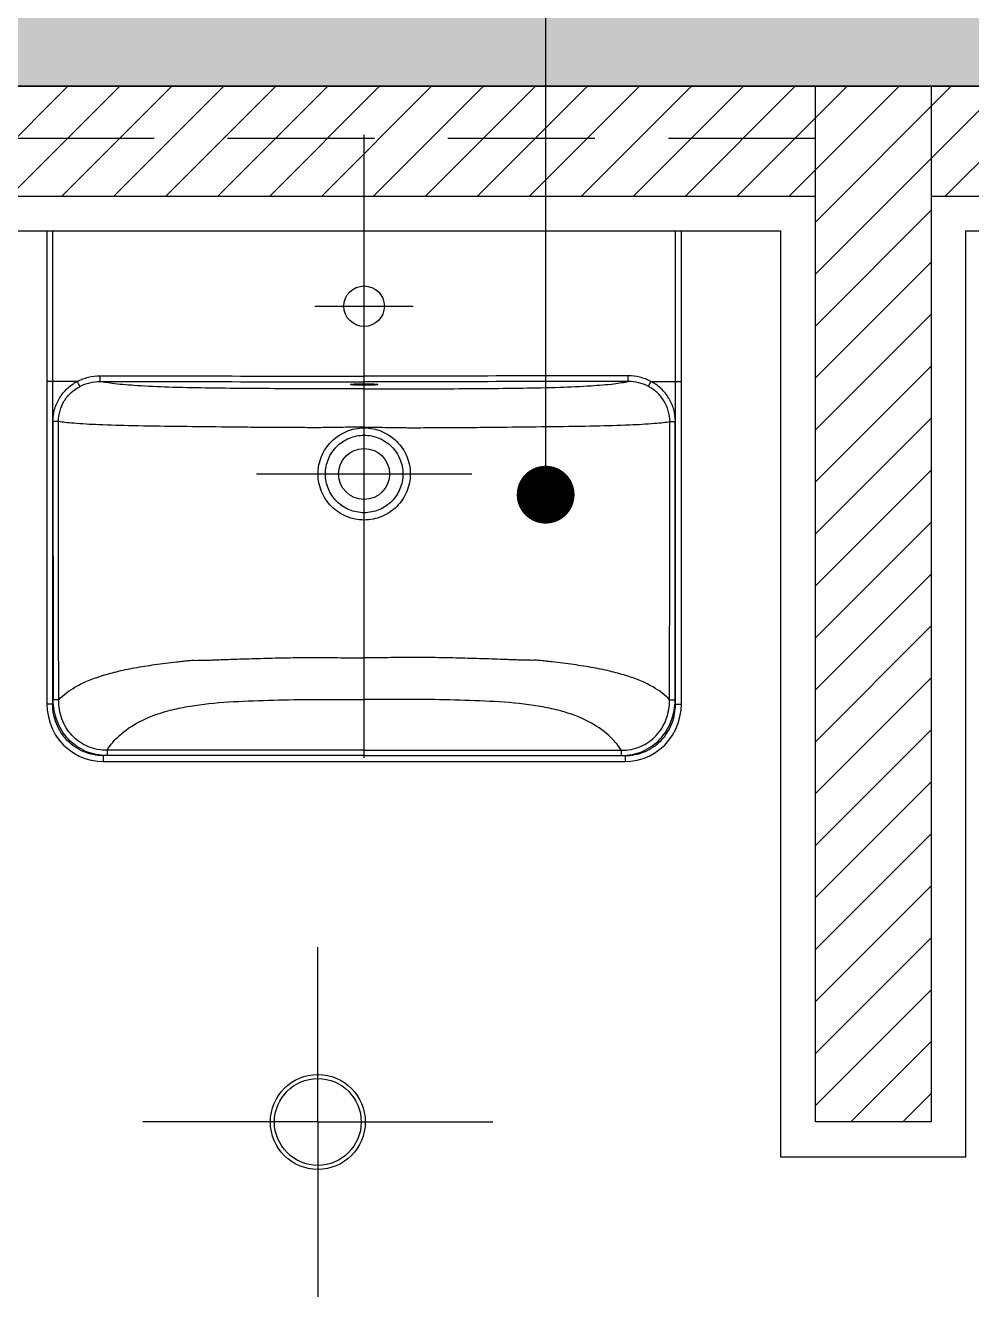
# Model space of a CAD drawing. Header units: millimetres. Extents: x -551172 to 227904, y -3435 to 261611.
# Drawn here: x 185398 to 186215, y 88137 to 89253 of the extents above; entities that cross this region are included whole.
import ezdxf

# ---------------------------------------------------------------- set-up
doc = ezdxf.new("R2010")
doc.units = ezdxf.units.MM
doc.header["$LTSCALE"] = 100
doc.linetypes.add('HIDDENX2', pattern=[19.05, 12.7, -6.35])
for name, color, linetype in [('3TI-CE-LIGHT', 6, 'Continuous'), ('C-LIGHT', 5, 'Continuous'), ('C-LIGHT(IN)', 10, 'HIDDENX2'), ('F-HAT', 251, 'Continuous'), ('F-SYM', 7, 'Continuous'), ('F-WALL1', 2, 'Continuous'), ('F-WALL2', 3, 'Continuous')]:
    doc.layers.add(name, color=color, linetype=linetype)

msp = doc.modelspace()

# ---------------------------------------------------------------- hatches: boundary and pattern name
at = {"layer": 'F-HAT'}
h = msp.add_hatch(color=256, dxfattribs=at)
h.dxf.hatch_style = 1
h.paths.add_polyline_path([(171200.6, 91301.8), (171242.1, 91616.8), (169842.1, 91616.8), (169842.1, 93089.8), (170417.1, 93089.8), (170417.1, 93320.8), (169642.1, 93320.8), (169642.1, 79859.8), (170676.6, 79859.8), (170676.6, 80052.8), (169906.6, 80052.8), (169906.6, 81641.8), (170689.6, 81641.8), (170689.6, 81891.8), (169929.6, 81891.8), (169929.6, 86096.8), (171020.6, 86096.8), (171020.6, 86256.8), (169929.6, 86256.8), (169929.6, 88346.8), (171270.6, 88346.8), (171270.6, 88496.8), (169890.6, 88496.8), (169890.6, 91301.8)])
h.paths.add_polyline_path([(172733.6, 91301.8), (172733.6, 88496.8), (172058.6, 88496.8), (172058.6, 88346.8), (172733.6, 88346.8), (172733.6, 86256.8), (171870.6, 86256.8), (171870.6, 86096.8), (173420.6, 86096.8), (173420.6, 86256.8), (172905.6, 86256.8), (172905.6, 87608.8), (173605.6, 87608.8), (173605.6, 87763.8), (172895.6, 87763.8), (172895.6, 91300.8), (173685.6, 91300.8), (173685.6, 91915.8), (172900.6, 91915.8), (172900.6, 93120.8), (173660.6, 93120.8), (173660.6, 93320.8), (172034.6, 93320.8), (172034.6, 93089.8), (172744.6, 93089.8), (172744.6, 92186.8), (172002.1, 92186.8), (172002.1, 91616.8), (172043.6, 91301.8)])
h.paths.add_polyline_path([(172152.1, 91616.8), (172152.1, 92036.8), (172744.6, 92036.8), (172744.6, 91616.8)], flags=16)
h.paths.add_polyline_path([(172900.6, 91450.8), (172900.6, 91765.8), (173535.6, 91765.8), (173535.6, 91450.8)], flags=16)
h.paths.add_polyline_path([(174648.6, 86256.8), (174375.6, 86256.8), (174375.6, 86096.8), (174420.6, 86096.8), (174420.6, 81891.8), (173988.6, 81891.8), (173988.6, 81641.8), (174648.6, 81641.8), (174648.6, 81836.8)])
h.paths.add_polyline_path([(174601.6, 80059.8), (174601.6, 80694.8), (174406.6, 80694.8), (174406.6, 80402.8), (174406.6, 80059.8), (174396.6, 80059.8), (174396.6, 79859.8), (175111.6, 79859.8), (175111.6, 80059.8)])
h.paths.add_polyline_path([(180195.6, 80469.8), (180700.6, 80469.8), (180700.6, 80724.8), (180195.6, 80724.8), (180195.6, 85991.8), (182135.6, 85991.8), (182135.6, 85371.8), (182285.6, 85371.8), (182285.6, 85689.8), (182600.6, 85689.8), (182600.6, 85847.8), (182320.6, 85847.8), (182320.6, 86194.8), (180004.6, 86194.8), (180004.6, 80059.8), (179494.6, 80059.8), (179494.6, 79859.8), (180195.6, 79859.8), (180195.6, 80044.8)])
h.paths.add_polyline_path([(180195.6, 80044.8), (180195.6, 79859.8), (181840.6, 79859.8, 0.191132), (183208.8, 80469.8), (182995.6, 80469.8), (182973.9, 80469.8, -0.151278), (181840.6, 80044.8)])
h.paths.add_polyline_path([(184198.6, 80469.8), (184198.6, 80669.8), (183685.6, 80669.8), (183685.6, 85689.8), (183730.6, 85689.8), (183730.6, 85847.8), (183450.6, 85847.8), (183450.6, 85689.8), (183495.6, 85689.8), (183495.6, 80724.8), (182995.6, 80724.8), (182995.6, 80469.8)])
h.paths.add_polyline_path([(187180.6, 80469.8), (187180.6, 89425.8), (184290.6, 89425.8), (184290.6, 88310.8), (184205.6, 88310.8), (184205.6, 88150.8), (184290.6, 88150.8), (184290.6, 87350.8), (184450.6, 87350.8), (184450.6, 89200.8), (186980.6, 89200.8), (186980.6, 87505.8), (185235.6, 87505.8), (185235.6, 87350.8), (186165.6, 87350.8), (186165.6, 86142.8), (184900.6, 86142.8), (184900.6, 85847.8), (184580.6, 85847.8), (184580.6, 85689.8), (184895.6, 85689.8), (184895.6, 85364.8), (185048.6, 85364.8), (185048.6, 85984.8), (186988.6, 85984.8), (186988.6, 80669.8), (186478.6, 80669.8), (186478.6, 80469.8)])
h.paths.add_polyline_path([(186320.6, 86142.8), (186320.6, 87350.8), (186980.6, 87350.8), (186980.6, 86142.8)], flags=16)
h.paths.add_polyline_path([(180785.6, 87650.8), (180785.6, 87805.8), (178380.6, 87805.8), (178380.6, 92845.8), (178890.6, 92845.8), (178890.6, 93045.8), (178380.6, 93045.8), (178380.6, 93320.8), (177665.6, 93320.8), (177665.6, 93120.8), (178200.6, 93120.8), (178200.6, 90795.8), (177800.6, 90795.8), (177800.6, 90550.8), (178195.6, 90550.8), (178195.6, 87650.8)])
h.paths.add_polyline_path([(181875.6, 88310.8), (181875.6, 91102.8), (182645.6, 91102.8), (182645.6, 93045.8), (181405.6, 93045.8), (181405.6, 92845.8), (182437.6, 92845.8), (182437.6, 91575.8), (181685.6, 91575.8), (181685.6, 87805.8), (181635.6, 87805.8), (181635.6, 87650.8), (181870.6, 87650.8), (181870.6, 88150.8), (182290.6, 88150.8), (182290.6, 88310.8)])
h.paths.add_polyline_path([(181875.6, 91202.8), (181875.6, 91475.8), (182437.6, 91475.8), (182437.6, 91202.8)], flags=16)
h.paths.add_polyline_path([(184290.6, 90422.8), (184550.6, 90422.8), (184550.6, 91232.8), (184290.6, 91232.8)])
h.paths.add_polyline_path([(176170.6, 91300.8), (176170.6, 90550.8), (176440.6, 90550.8), (176440.6, 91640.8), (175170.6, 91640.8), (175170.6, 91300.8)])
h = msp.add_hatch(dxfattribs=at)
h.set_pattern_fill('ANSI31', color=256, scale=10)
h.set_pattern_definition([(45, (25200, 0), (-22.4506403, 22.4506403), [])])
h.paths.add_polyline_path([(186980.6, 89200.8), (184450.6, 89200.8), (184450.6, 89105.8), (186980.6, 89105.8)])
h.paths.add_polyline_path([(186180.6, 89105.8), (186080.6, 89105.8), (186080.6, 88305.8), (186180.6, 88305.8)])

# ---------------------------------------------------------------- linework, layer by layer
at = {"layer": '3TI-CE-LIGHT', "color": 1}
for q in [(185650.6, 88457), (185499.4, 88305.8), (185801.8, 88305.8), (185650.6, 88154.6)]:
    msp.add_line((185650.6, 88305.8), q, dxfattribs=at)
msp.add_circle((185650.6, 88305.8), 37.5, dxfattribs=at)
at = {"layer": 'C-LIGHT'}
msp.add_circle((185650.6, 88305.8), 41, dxfattribs=at)
at = {"layer": 'C-LIGHT(IN)', "ltscale": 0.1}
msp.add_lwpolyline([(186080.6, 89155.8), (184450.6, 89155.8)], dxfattribs=at)
at = {"layer": 'F-HAT'}
for p, q in [((185690.6, 88620.5), (185690.6, 89158.9)), ((185416.5, 89075.8), (185416.5, 88768.5)), ((185416.5, 89075.8), (185964.8, 89075.8)), ((185964.8, 88861.7), (185964.8, 89075.8)), ((185648.1, 89010.8), (185733.1, 89010.8)), ((185421.6, 88945.8), (185416.5, 88945.8)), ((185442.7, 88945.8), (185421.6, 88945.8)), ((185938.5, 88945.8), (185959.7, 88945.8)), ((185959.7, 88945.8), (185964.8, 88945.8)), ((185426.5, 88911.2), (185421.7, 88911.2)), ((185954.8, 88911.2), (185959.6, 88911.2)), ((185597.7, 88865.8), (185783.6, 88865.8)), ((185964.8, 88667), (185964.8, 88861.7)), ((185416.5, 88768.5), (185416.5, 88667)), ((185421.5, 88667), (185416.5, 88667)), ((185426.7, 88670.6), (185421.9, 88670.6)), ((185954.6, 88670.6), (185959.4, 88670.6)), ((185959.7, 88667), (185964.8, 88667)), ((185465.2, 88622.4), (185465.2, 88617.3)), ((185468.4, 88627), (185468.4, 88622.5)), ((185912.9, 88627), (185912.9, 88622.5)), ((185916.1, 88622.4), (185916.1, 88617.3)), ((185465.2, 88617.3), (185690.6, 88617.4))]:
    msp.add_line(p, q, dxfattribs=at)
for points in [[(185416.5, 88667), (185416.8, 88661.6), (185417.7, 88655.9), (185419.2, 88650.4), (185421.3, 88645.2), (185424, 88640.2), (185427.2, 88635.7), (185430.9, 88631.5), (185435, 88627.9), (185439.5, 88624.7), (185444.3, 88622), (185449.3, 88620), (185454.7, 88618.5), (185460.1, 88617.6), (185465.2, 88617.3)], [(185916.1, 88617.3), (185921.1, 88617.6), (185926.6, 88618.5), (185931.9, 88620), (185937, 88622), (185941.8, 88624.7), (185946.3, 88627.9), (185950.4, 88631.5), (185954, 88635.7), (185957.2, 88640.2), (185959.9, 88645.2), (185962, 88650.4), (185963.6, 88655.9), (185964.5, 88661.6), (185964.8, 88667)], [(185690.6, 88617.4), (185834, 88617.3), (185916.1, 88617.3)]]:
    msp.add_lwpolyline(points, dxfattribs=at)
for centre, radius in [((185690.6, 89010.8), 17.5), ((185690.6, 88865.8), 22)]:
    msp.add_circle(centre, radius, dxfattribs=at)
for centre, start, end in [((290672, 88870.9), 179.978056, 180.109004), ((80709.2, 88870.9), 359.890996, 0.021944)]:
    msp.add_arc(centre, 105250.3, start, end, dxfattribs=at)
for points in [[(185421.6, 88945.8), (185421.5, 88989.1), (185421.5, 89032.5), (185421.5, 89075.8)], [(185959.7, 88945.8), (185959.7, 88989.1), (185959.7, 89032.5), (185959.8, 89075.8)], [(185421.5, 88667), (185421.6, 88759.9), (185421.6, 88852.9), (185421.6, 88945.8)], [(185462.4, 88945.7), (185538.5, 88945.6), (185614.6, 88945.5), (185690.6, 88945.5)], [(185462.5, 88950.6), (185538.5, 88950.5), (185614.6, 88950.4), (185690.6, 88950.4)], [(185918.8, 88950.6), (185842.7, 88950.5), (185766.7, 88950.4), (185690.6, 88950.4)], [(185918.9, 88945.7), (185842.8, 88945.6), (185766.7, 88945.5), (185690.6, 88945.5)], [(185959.7, 88667), (185959.7, 88759.9), (185959.7, 88852.9), (185959.7, 88945.8)], [(185426.7, 88670.6), (185426.5, 88750.8), (185426.5, 88831), (185426.5, 88911.2)], [(185954.6, 88670.6), (185954.7, 88750.8), (185954.8, 88831), (185954.8, 88911.2)], [(185690.6, 88622.5), (185615.5, 88622.5), (185540.3, 88622.4), (185465.2, 88622.4)], [(185690.6, 88627.1), (185616.5, 88627.1), (185542.4, 88627.1), (185468.4, 88627)], [(185690.6, 88622.6), (185616.5, 88622.6), (185542.4, 88622.5), (185468.4, 88622.5)], [(185690.6, 88627.1), (185764.7, 88627.1), (185838.8, 88627.1), (185912.9, 88627)], [(185690.6, 88622.6), (185764.7, 88622.6), (185838.8, 88622.5), (185912.9, 88622.5)], [(185690.6, 88622.5), (185765.8, 88622.5), (185840.9, 88622.4), (185916.1, 88622.4)]]:
    msp.add_open_spline(points, degree=3, dxfattribs=at)
for points, knots in [([(185421.7, 88911.2), (185421.7, 88914.7), (185422.7, 88921.8), (185427, 88931.7), (185433.8, 88940), (185439.6, 88944.1), (185442.7, 88945.8)], [0, 0, 0, 0, 0.249983, 0.499964, 0.749961, 1, 1, 1, 1]), ([(185442.7, 88945.8), (185445.8, 88947.4), (185452.2, 88949.8), (185459.1, 88950.6), (185462.5, 88950.6)], [0, 0, 0, 0, 0.499953, 1, 1, 1, 1]), ([(185445, 88941.5), (185444.8, 88942), (185444, 88943.4), (185443.2, 88944.8), (185442.7, 88945.8)], [0, 0, 0, 0, 0.345008, 1, 1, 1, 1]), ([(185445, 88941.5), (185447.7, 88942.9), (185453.4, 88945), (185459.4, 88945.7), (185462.4, 88945.7)], [0, 0, 0, 0, 0.500027, 1, 1, 1, 1]), ([(185462.4, 88945.7), (185462.4, 88945.8), (185462.4, 88946.3), (185462.5, 88947.4), (185462.5, 88948.9), (185462.5, 88950), (185462.5, 88950.6)], [0, 0, 0, 0, 0.092531, 0.312879, 0.630191, 1, 1, 1, 1]), ([(185690.6, 88939.3), (185667.7, 88939.3), (185633.3, 88939.4), (185587.6, 88939.6), (185554.2, 88940), (185523.2, 88940.6), (185496.9, 88941.8), (185479, 88943.2), (185468.3, 88944.6), (185464.2, 88945.3), (185462.4, 88945.7)], [0, 0, 0, 0, 0.301575, 0.451698, 0.599739, 0.740117, 0.858738, 0.945018, 0.976178, 1, 1, 1, 1]), ([(185678.9, 88943.1), (185678.9, 88943.1), (185679, 88943.2), (185679.3, 88943.3), (185679.9, 88943.4), (185681, 88943.5), (185682.4, 88943.6), (185684.2, 88943.7), (185687, 88943.8), (185689.1, 88943.8), (185690.6, 88943.8)], [0, 0, 0, 0, 0.007553, 0.022989, 0.08064, 0.173056, 0.296982, 0.447763, 0.619667, 1, 1, 1, 1]), ([(185690.6, 88942.4), (185689.1, 88942.4), (185687, 88942.4), (185684.2, 88942.5), (185682.4, 88942.6), (185681, 88942.7), (185679.9, 88942.8), (185679.3, 88942.9), (185679, 88943), (185678.9, 88943.1), (185678.9, 88943.1)], [0, 0, 0, 0, 0.380329, 0.552233, 0.703013, 0.826938, 0.919356, 0.977009, 0.992446, 1, 1, 1, 1]), ([(185690.6, 88939.3), (185713.6, 88939.3), (185748, 88939.4), (185793.7, 88939.6), (185827.1, 88940), (185858.1, 88940.6), (185884.3, 88941.8), (185902.3, 88943.2), (185912.9, 88944.6), (185917.1, 88945.3), (185918.9, 88945.7)], [0, 0, 0, 0, 0.301575, 0.451698, 0.599739, 0.740117, 0.858738, 0.945018, 0.976178, 1, 1, 1, 1]), ([(185690.6, 88943.8), (185692.1, 88943.8), (185694.3, 88943.8), (185697.1, 88943.7), (185698.8, 88943.6), (185700.3, 88943.5), (185701.3, 88943.4), (185702, 88943.3), (185702.3, 88943.2), (185702.4, 88943.1), (185702.4, 88943.1)], [0, 0, 0, 0, 0.380333, 0.552238, 0.703018, 0.826944, 0.91936, 0.977011, 0.992447, 1, 1, 1, 1]), ([(185702.4, 88943.1), (185702.4, 88943.1), (185702.3, 88943), (185702, 88942.9), (185701.3, 88942.8), (185700.3, 88942.7), (185698.8, 88942.6), (185697.1, 88942.5), (185694.3, 88942.4), (185692.1, 88942.4), (185690.6, 88942.4)], [0, 0, 0, 0, 0.007554, 0.022991, 0.080644, 0.173062, 0.296988, 0.447768, 0.619671, 1, 1, 1, 1]), ([(185918.9, 88945.7), (185918.8, 88945.8), (185918.8, 88946.3), (185918.8, 88947.4), (185918.8, 88948.9), (185918.8, 88950), (185918.8, 88950.6)], [0, 0, 0, 0, 0.092531, 0.312879, 0.630191, 1, 1, 1, 1]), ([(185938.5, 88945.8), (185935.5, 88947.4), (185929, 88949.8), (185922.2, 88950.6), (185918.8, 88950.6)], [0, 0, 0, 0, 0.499953, 1, 1, 1, 1]), ([(185936.3, 88941.5), (185933.6, 88942.9), (185927.9, 88945), (185921.9, 88945.7), (185918.9, 88945.7)], [0, 0, 0, 0, 0.500027, 1, 1, 1, 1]), ([(185936.3, 88941.5), (185936.5, 88942), (185937.3, 88943.4), (185938, 88944.8), (185938.5, 88945.8)], [0, 0, 0, 0, 0.345008, 1, 1, 1, 1]), ([(185959.6, 88911.2), (185959.6, 88914.7), (185958.6, 88921.8), (185954.3, 88931.7), (185947.5, 88940), (185941.6, 88944.1), (185938.5, 88945.8)], [0, 0, 0, 0, 0.249983, 0.499964, 0.749961, 1, 1, 1, 1]), ([(185426.5, 88911.2), (185426.5, 88914.3), (185427.4, 88920.5), (185431.1, 88929.1), (185437.1, 88936.4), (185442.3, 88940), (185445, 88941.5)], [0, 0, 0, 0, 0.250016, 0.500022, 0.750014, 1, 1, 1, 1]), ([(185954.8, 88911.2), (185954.8, 88914.3), (185953.9, 88920.5), (185950.1, 88929.1), (185944.1, 88936.4), (185939, 88940), (185936.3, 88941.5)], [0, 0, 0, 0, 0.250016, 0.500022, 0.750014, 1, 1, 1, 1]), ([(185690.6, 88906.3), (185687.2, 88906.3), (185680.3, 88906.2), (185670, 88906), (185661.4, 88905.9), (185654.5, 88905.8), (185647.7, 88905.8), (185639.1, 88905.8), (185625.4, 88905.9), (185608.2, 88906), (185587.7, 88906.1), (185560.8, 88906.4), (185528.5, 88906.8), (185493.1, 88907.3), (185463.8, 88908.1), (185444.2, 88909.1), (185432.7, 88910.2), (185428.4, 88910.8), (185426.5, 88911.2)], [0, 0, 0, 0, 0.03903, 0.078057, 0.117076, 0.136581, 0.156083, 0.195075, 0.234048, 0.311904, 0.389532, 0.466711, 0.617619, 0.75603, 0.868811, 0.949817, 0.978573, 1, 1, 1, 1]), ([(185690.6, 88906.3), (185694.1, 88906.3), (185700.9, 88906.2), (185711.3, 88906), (185719.8, 88905.9), (185726.7, 88905.8), (185733.6, 88905.8), (185742.2, 88905.8), (185755.9, 88905.9), (185773, 88906), (185793.5, 88906.1), (185820.5, 88906.4), (185852.7, 88906.8), (185888.2, 88907.3), (185917.4, 88908.1), (185937, 88909.1), (185948.5, 88910.2), (185952.9, 88910.8), (185954.8, 88911.2)], [0, 0, 0, 0, 0.03903, 0.078057, 0.117076, 0.136581, 0.156083, 0.195075, 0.234048, 0.311904, 0.389532, 0.466711, 0.617619, 0.75603, 0.868811, 0.949817, 0.978573, 1, 1, 1, 1]), ([(185690.6, 88826), (185685.5, 88826), (185675, 88828.1), (185661.7, 88836.9), (185652.9, 88850.2), (185649.7, 88865.8), (185652.9, 88881.4), (185661.7, 88894.7), (185675, 88903.5), (185685.5, 88905.6), (185690.6, 88905.6)], [0, 0, 0, 0, 0.124998, 0.249957, 0.374923, 0.49991, 0.624933, 0.749964, 0.874985, 1, 1, 1, 1]), ([(185690.6, 88832.3), (185686.3, 88832.3), (185677.5, 88834), (185666.3, 88841.5), (185658.9, 88852.6), (185656.3, 88865.8), (185658.9, 88879), (185666.3, 88890.1), (185677.5, 88897.6), (185686.3, 88899.3), (185690.6, 88899.3)], [0, 0, 0, 0, 0.124987, 0.249954, 0.374915, 0.499911, 0.62494, 0.749962, 0.874993, 1, 1, 1, 1]), ([(185690.6, 88905.6), (185695.8, 88905.6), (185706.3, 88903.5), (185719.5, 88894.7), (185728.4, 88881.4), (185731.5, 88865.8), (185728.4, 88850.2), (185719.5, 88836.9), (185706.3, 88828.1), (185695.8, 88826), (185690.6, 88826)], [0, 0, 0, 0, 0.125029, 0.250047, 0.375078, 0.500099, 0.625085, 0.750051, 0.875009, 1, 1, 1, 1]), ([(185690.6, 88899.3), (185695, 88899.3), (185703.8, 88897.6), (185714.9, 88890.1), (185722.4, 88879), (185725, 88865.8), (185722.4, 88852.6), (185714.9, 88841.5), (185703.8, 88834), (185695, 88832.3), (185690.6, 88832.3)], [0, 0, 0, 0, 0.125021, 0.25005, 0.375072, 0.500099, 0.625095, 0.750054, 0.875021, 1, 1, 1, 1]), ([(185426.7, 88670.6), (185430.8, 88675), (185438.8, 88680.9), (185451.3, 88687), (185463.2, 88691.4), (185477, 88695.2), (185492.7, 88698.5), (185506.9, 88700.7), (185518.9, 88702.3), (185526.8, 88703.2), (185532.3, 88703.9), (185535.6, 88704.2), (185538, 88704.5), (185540.4, 88704.7), (185542.9, 88704.8), (185545.4, 88704.7), (185548.7, 88704.8), (185552.9, 88704.9), (185557.9, 88705), (185562.9, 88705.2), (185569.7, 88705.4), (185578.1, 88705.8), (185591.7, 88706.2), (185608.7, 88706.7), (185629.2, 88707.1), (185646.2, 88707.2), (185659.9, 88707.1), (185673.6, 88707), (185683.8, 88707), (185690.6, 88707)], [0, 0, 0, 0, 0.066785, 0.107472, 0.154023, 0.206932, 0.266239, 0.331318, 0.365617, 0.400809, 0.418677, 0.42767, 0.436697, 0.445757, 0.454862, 0.464013, 0.473196, 0.491643, 0.510181, 0.52879, 0.547454, 0.584909, 0.62248, 0.697826, 0.773312, 0.848861, 0.886645, 0.92443, 1, 1, 1, 1]), ([(185954.6, 88670.6), (185950.5, 88675), (185942.5, 88680.9), (185930, 88687), (185918.1, 88691.4), (185904.3, 88695.2), (185888.6, 88698.5), (185874.4, 88700.7), (185862.3, 88702.3), (185854.5, 88703.2), (185848.9, 88703.9), (185845.7, 88704.2), (185843.3, 88704.5), (185840.8, 88704.7), (185838.4, 88704.8), (185835.9, 88704.7), (185832.6, 88704.8), (185828.4, 88704.9), (185823.4, 88705), (185818.3, 88705.2), (185811.6, 88705.4), (185803.1, 88705.8), (185789.5, 88706.2), (185772.5, 88706.7), (185752.1, 88707.1), (185735, 88707.2), (185721.4, 88707.1), (185707.7, 88707), (185697.5, 88707), (185690.6, 88707)], [0, 0, 0, 0, 0.066785, 0.107472, 0.154023, 0.206932, 0.266239, 0.331318, 0.365617, 0.400809, 0.418677, 0.42767, 0.436697, 0.445757, 0.454862, 0.464013, 0.473196, 0.491643, 0.510181, 0.52879, 0.547454, 0.584909, 0.62248, 0.697826, 0.773312, 0.848861, 0.886645, 0.92443, 1, 1, 1, 1]), ([(185465.2, 88622.4), (185459.5, 88622.4), (185447.8, 88624.6), (185433.2, 88634.7), (185423.6, 88649.6), (185421.5, 88661.3), (185421.5, 88667)], [0, 0, 0, 0, 0.249953, 0.499863, 0.749858, 1, 1, 1, 1]), ([(185468.4, 88622.5), (185462.2, 88622.4), (185449.7, 88624.9), (185434.1, 88635.8), (185424.1, 88652), (185421.9, 88664.5), (185421.9, 88670.6)], [0, 0, 0, 0, 0.249926, 0.499753, 0.749749, 1, 1, 1, 1]), ([(185468.4, 88627), (185462.8, 88627), (185451.4, 88629.1), (185437.3, 88639), (185428.5, 88653.8), (185426.6, 88665.1), (185426.7, 88670.6)], [0, 0, 0, 0, 0.249909, 0.499735, 0.749744, 1, 1, 1, 1]), ([(185468.4, 88627), (185471.3, 88631.8), (185479.6, 88641.4), (185497.6, 88653.3), (185517.4, 88660.5), (185536.4, 88664.7), (185558.1, 88667.9), (185586.5, 88669.7), (185621.1, 88670.7), (185655.8, 88671.1), (185679, 88671), (185690.6, 88671)], [0, 0, 0, 0, 0.071738, 0.160352, 0.273182, 0.339077, 0.409032, 0.554935, 0.703014, 0.851478, 1, 1, 1, 1]), ([(185912.9, 88627), (185909.9, 88631.8), (185901.6, 88641.4), (185883.7, 88653.3), (185863.9, 88660.5), (185844.9, 88664.7), (185823.1, 88667.9), (185794.7, 88669.7), (185760.2, 88670.7), (185725.4, 88671.1), (185702.2, 88671), (185690.6, 88671)], [0, 0, 0, 0, 0.071738, 0.160352, 0.273182, 0.339077, 0.409032, 0.554935, 0.703014, 0.851478, 1, 1, 1, 1]), ([(185912.9, 88622.5), (185919.1, 88622.4), (185931.6, 88624.9), (185947.2, 88635.8), (185957.2, 88652), (185959.4, 88664.5), (185959.4, 88670.6)], [0, 0, 0, 0, 0.249926, 0.499753, 0.749749, 1, 1, 1, 1]), ([(185912.9, 88627), (185918.5, 88627), (185929.8, 88629.1), (185943.9, 88639), (185952.8, 88653.8), (185954.6, 88665.1), (185954.6, 88670.6)], [0, 0, 0, 0, 0.249909, 0.499735, 0.749744, 1, 1, 1, 1]), ([(185916.1, 88622.4), (185921.8, 88622.4), (185933.5, 88624.6), (185948.1, 88634.7), (185957.6, 88649.6), (185959.7, 88661.3), (185959.7, 88667)], [0, 0, 0, 0, 0.249953, 0.499863, 0.749858, 1, 1, 1, 1])]:
    msp.add_open_spline(points, degree=3, knots=knots, dxfattribs=at)
at = {"layer": 'F-SYM'}
msp.add_line((185847.5, 93848.1), (185847.5, 88847.9), dxfattribs=at)
at = {"layer": 'F-SYM', "const_width": 25}
msp.add_lwpolyline([(185847.5, 88860.4, 1), (185847.5, 88835.4, 1)], format="xyb", close=True, dxfattribs=at)
at = {"layer": 'F-WALL1'}
msp.add_lwpolyline([(187180.6, 80469.8), (187180.6, 89425.8), (184290.6, 89425.8), (184290.6, 88310.8), (184205.6, 88310.8), (184205.6, 88150.8), (184290.6, 88150.8), (184290.6, 87350.8), (184450.6, 87350.8), (184450.6, 89200.8), (186980.6, 89200.8), (186980.6, 87505.8), (185235.6, 87505.8), (185235.6, 87350.8), (186165.6, 87350.8), (186165.6, 86142.8), (184900.6, 86142.8), (184900.6, 85847.8)], dxfattribs=at)
at = {"layer": 'F-WALL2'}
for points in [[(186180.6, 89105.8), (186980.6, 89105.8), (186980.6, 89200.8), (184450.6, 89200.8), (184450.6, 89105.8), (186080.6, 89105.8)], [(186180.6, 89200.8), (186180.6, 88305.8), (186080.6, 88305.8), (186080.6, 89200.8)]]:
    msp.add_lwpolyline(points, dxfattribs=at)
at = {"layer": 'F-WALL2', "color": 4}
msp.add_lwpolyline([(186050.6, 89075.8), (186050.6, 88275.8), (186210.6, 88275.8), (186210.6, 89075.8), (186950.6, 89075.8), (186950.6, 87535.8), (184480.6, 87535.8), (184480.6, 89075.8), (186050.6, 89075.8)], dxfattribs=at)

doc.saveas('drawing.dxf')
